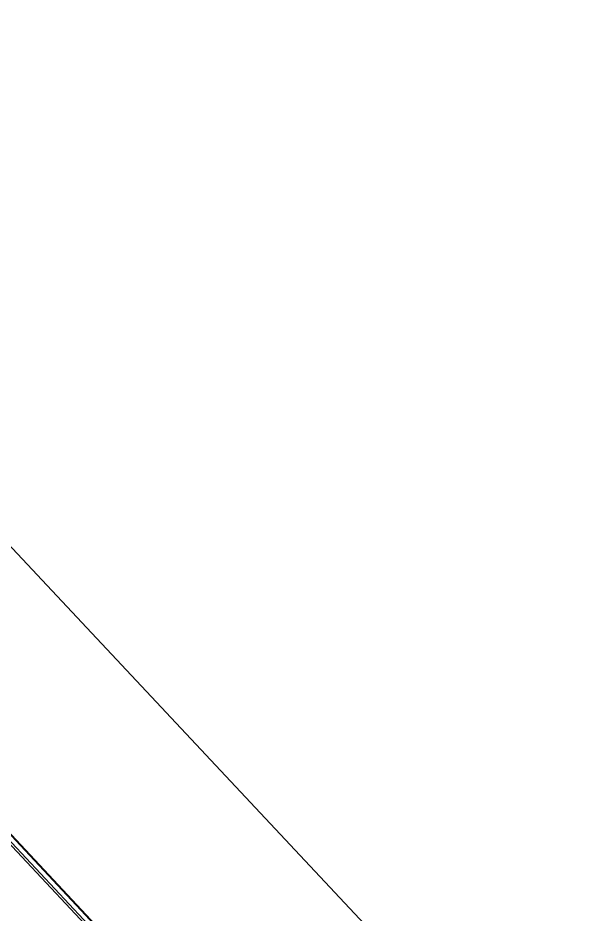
# Model space of a CAD drawing. Header units: metres. Extents: x 1796 to 2240, y -1398 to -999.
# Drawn here: x 2016.2 to 2054.8, y -1099.1 to -1038.2 of the extents above; entities that cross this region are included whole.
import ezdxf

# ---------------------------------------------------------------- set-up
doc = ezdxf.new("R2010")
doc.units = ezdxf.units.M
doc.header["$MEASUREMENT"] = 0
doc.layers.add('ARQUITETURA', color=253, linetype='CONTINUOUS')

msp = doc.modelspace()

# ---------------------------------------------------------------- linework, layer by layer
at = {"layer": 'ARQUITETURA'}
for p, q in [((1971.883, -1027.276), (2168.966, -1237.679)), ((2031.995, -1111.06), (1964.718, -1039.224)), ((2032.032, -1111.026), (1964.757, -1039.192)), ((2008.864, -1087.037, 0), (2031.677, -1111.392, 0)), ((2008.973, -1086.934, 0), (2031.787, -1111.29, 0))]:
    msp.add_line(p, q, dxfattribs=at)
for centre in [(2016.844, -1094.846), (2018.423, -1096.532), (2020.003, -1098.218)]:
    msp.add_circle(centre, 0.025, dxfattribs=at)

doc.saveas('drawing.dxf')
